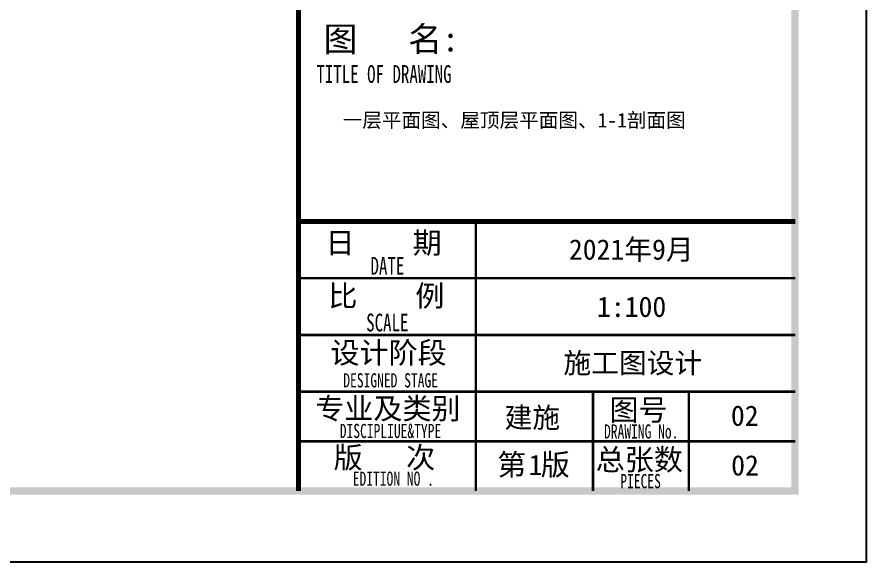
# Model space of a CAD drawing. Extents: x 609585 to 758557, y 501145 to 763045.
# Drawn here: x 746599 to 758557, y 501145 to 508826 of the extents above; entities that cross this region are included whole.
import ezdxf
from ezdxf.enums import TextEntityAlignment as Align

# ---------------------------------------------------------------- set-up
doc = ezdxf.new("R2010")
doc.units = 0
doc.header["$LTSCALE"] = 1000
doc.header["$MEASUREMENT"] = 0
doc.layers.add('可改文字', color=6, linetype='Continuous', lineweight=18)
doc.layers.add('图签', color=147, linetype='Continuous', lineweight=18)
doc.layers.add('图框', color=140, linetype='Continuous')
doc.layers.add('图签文字', color=147, linetype='Continuous')
doc.styles.add('宋体', font='', dxfattribs={"height": 50})
doc.styles.add('建筑图签-1', font='', dxfattribs={"width": 0.7})
doc.styles.get('宋体').set_extended_font_data('SimSun')
doc.styles.get('建筑图签-1').set_extended_font_data('SimHei')

msp = doc.modelspace()

# ---------------------------------------------------------------- linework, layer by layer
at = {"layer": '图框'}
msp.add_lwpolyline([(674457, 560545), (758557, 560545), (758557, 501145), (674457, 501145)], close=True, dxfattribs=at)
msp.add_lwpolyline([(674457, 560545), (758557, 560545), (758557, 501145), (674457, 501145)], close=True, dxfattribs=at)
at = {"layer": '图框', "const_width": 100}
msp.add_lwpolyline([(757557, 502145), (757557, 559545), (676957, 559545), (676957, 502145)], close=True, dxfattribs=at)
at = {"layer": '图框'}
for points, const_width in [([(750562, 502145), (750562, 559545)], 70), ([(750562, 505945), (757562, 505945)], 70), ([(753062, 503545), (753062, 505945)], 35), ([(750562, 505145), (757562, 505145)], 35), ([(750562, 504345), (757562, 504345)], 35), ([(750562, 503545), (757562, 503545)], 35), ([(750562, 503545), (757062, 503545)], 35), ([(753062, 502145), (753062, 503545)], 35), ([(754712, 502145), (754712, 503545)], 35), ([(754712, 502145), (754712, 503545)], 35), ([(754712, 502145), (754712, 503545)], 35), ([(756062, 502145), (756062, 503545)], 35), ([(750562, 502845), (754712, 502845)], 35), ([(754712, 502845), (757562, 502845)], 35)]:
    msp.add_lwpolyline(points, dxfattribs=dict(at, const_width=const_width))

# ---------------------------------------------------------------- texts
at = {"layer": '可改文字', "color": 3, "style": '宋体'}
msp.add_text('一层平面图、屋顶层平面图、1-1剖面图', height=202.52, dxfattribs=at).set_placement((753602, 507375), align=Align.MIDDLE)
at = {"layer": '图框', "style": '建筑图签-1', "width": 0.7}
for s, height, p in [('TITLE OF DRAWING', 250, (750816, 507897)), ('DATE', 250, (751578, 505194)), ('SCALE', 250, (751517, 504395)), ('DESIGNED STAGE', 200, (751195, 503605)), ('DISCIPLIUE&TYPE', 200, (751145, 502892)), ('DRAWING No.', 200, (754867, 502885)), ('EDITION NO .', 200, (751328, 502219)), ('PIECES', 200, (755096, 502185))]:
    msp.add_text(s, height=height, dxfattribs=at).set_placement(p)
at = {"layer": '图签', "color": 2, "style": '宋体'}
for s, height, p in [('2021年9月', 286.7, (754372, 505406)), ('1:100', 286.7, (754768, 504599)), ('施工图设计', 286.7, (754294, 503806)), ('建施', 286.7, (753466, 503037)), ('1', 287, (753805, 502370)), ('02', 286.7, (756658, 502364))]:
    msp.add_text(s, height=height, dxfattribs=at).set_placement(p)
at = {"layer": '图签', "color": 3, "style": '宋体'}
msp.add_text('02', height=286.7, dxfattribs=at).set_placement((756654, 503064))
at = {"layer": '图签文字', "color": 7, "style": '建筑图签-1'}
for s, height, p in [('图   名:', 350, (750917, 508340)), ('日    期', 300, (750946, 505493)), ('比    例', 300, (750984, 504746)), ('设计阶段', 300, (751014, 503944)), ('专业及类别', 300, (750800, 503158)), ('图号', 300, (754943, 503139)), ('版   次 ', 300, (751058, 502468)), ('总张数', 300, (754750, 502439)), ('第 版', 300, (753363, 502368))]:
    msp.add_text(s, height=height, dxfattribs=at).set_placement(p)

doc.saveas('drawing.dxf')
